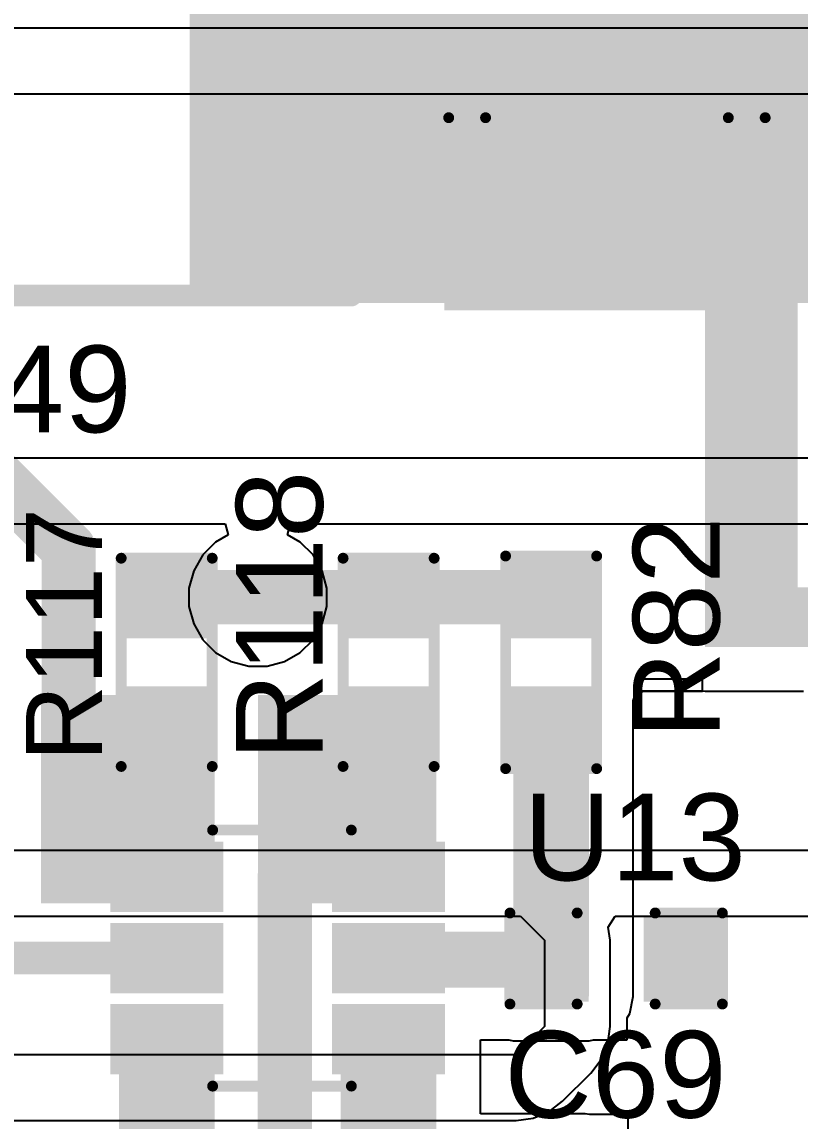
# Model space of a CAD drawing. Header units: millimetres. Extents: x -3 to 5437, y -3 to 5435.
# Drawn here: x 21.41 to 30.53, y 8.19 to 21.06 of the extents above; entities that cross this region are included whole.
import ezdxf

# ---------------------------------------------------------------- set-up
doc = ezdxf.new("R2010")
doc.units = ezdxf.units.MM
for name, color, linetype in [('BottomLayer', 5, 'Continuous'), ('BottomSolder', 6, 'Continuous'), ('TopLayer', 1, 'Continuous'), ('TopOverlay', 2, 'Continuous'), ('TopPaste', 8, 'Continuous'), ('TopSolder', 216, 'Continuous'), ('ViaHoleLayer', 16, 'Continuous')]:
    doc.layers.add(name, color=color, linetype=linetype)
doc.styles.add('Arial', font='', dxfattribs={"height": 0.2})
doc.styles.get('Arial').set_extended_font_data('Arial')

# ---------------------------------------------------------------- blocks, each defined once
blk = doc.blocks.new('RES_2512_124')
at = {"layer": 'TopLayer'}
for points in [[(-4.05, 1.7), (-2.45, 1.7), (-2.45, -1.7), (-4.05, -1.7)], [(2.45, 1.7), (4.05, 1.7), (4.05, -1.7), (2.45, -1.7)]]:
    blk.add_hatch(color=1, dxfattribs=at).paths.add_polyline_path(points)
at = {"layer": 'TopPaste'}
for points in [[(-4.05, 1.7), (-2.45, 1.7), (-2.45, -1.7), (-4.05, -1.7)], [(2.45, 1.7), (4.05, 1.7), (4.05, -1.7), (2.45, -1.7)]]:
    blk.add_hatch(color=8, dxfattribs=at).paths.add_polyline_path(points)
at = {"layer": 'TopSolder'}
for points in [[(-4.152, 1.802), (-2.348, 1.802), (-2.348, -1.802), (-4.152, -1.802)], [(2.348, 1.802), (4.152, 1.802), (4.152, -1.802), (2.348, -1.802)]]:
    blk.add_hatch(color=216, dxfattribs=at).paths.add_polyline_path(points)
at = {"layer": 'TopOverlay', "const_width": 0.254}
for points in [[(4.237, 1.854), (-4.242, 1.854)], [(-4.242, 1.854), (-4.242, -1.854)], [(4.237, 1.854), (4.237, -1.854)], [(4.237, -1.854), (-4.242, -1.854)]]:
    blk.add_lwpolyline(points, dxfattribs=at)
at = {"layer": 'TopOverlay', "const_width": 0.127}
for points in [[(-4.305, 1.854, 1), (-4.178, 1.854, 1)], [(-4.305, 1.854, 1), (-4.178, 1.854, 1)], [(4.173, 1.854, 1), (4.3, 1.854, 1)], [(4.173, 1.854, 1), (4.3, 1.854, 1)], [(-4.305, -1.854, 1), (-4.178, -1.854, 1)], [(-4.305, -1.854, 1), (-4.178, -1.854, 1)], [(4.173, -1.854, 1), (4.3, -1.854, 1)], [(4.173, -1.854, 1), (4.3, -1.854, 1)]]:
    blk.add_lwpolyline(points, format="xyb", close=True, dxfattribs=at)
blk = doc.blocks.new('R___0603_251')
at = {"layer": 'TopLayer'}
for points in [[(-0.381, 0.4445), (-0.381, -0.4445), (-1.143, -0.4445), (-1.143, 0.4445)], [(1.143, 0.4445), (1.143, -0.4445), (0.381, -0.4445), (0.381, 0.4445)]]:
    blk.add_hatch(color=1, dxfattribs=at).paths.add_polyline_path(points)
at = {"layer": 'TopPaste'}
for points in [[(-0.381, 0.4445), (-0.381, -0.4445), (-1.143, -0.4445), (-1.143, 0.4445)], [(1.143, 0.4445), (1.143, -0.4445), (0.381, -0.4445), (0.381, 0.4445)]]:
    blk.add_hatch(color=8, dxfattribs=at).paths.add_polyline_path(points)
at = {"layer": 'TopSolder'}
for points in [[(-0.2794, 0.5461), (-0.2794, -0.5461), (-1.2446, -0.5461), (-1.2446, 0.5461)], [(1.2446, 0.5461), (1.2446, -0.5461), (0.2794, -0.5461), (0.2794, 0.5461)]]:
    blk.add_hatch(color=216, dxfattribs=at).paths.add_polyline_path(points)
at = {"layer": 'TopOverlay', "const_width": 0.127}
for points in [[(1.2192, 0.5334), (-1.2192, 0.5334)], [(-1.2192, -0.5334), (-1.2192, 0.5334)], [(1.2192, -0.5334), (1.2192, 0.5334)], [(1.2192, -0.5334), (-1.2192, -0.5334)]]:
    blk.add_lwpolyline(points, dxfattribs=at)
at = {"layer": 'TopOverlay', "const_width": 0.0635}
for points in [[(-1.25095, 0.5334, 1), (-1.18745, 0.5334, 1)], [(-1.25095, 0.5334, 1), (-1.18745, 0.5334, 1)], [(1.18745, 0.5334, 1), (1.25095, 0.5334, 1)], [(1.18745, 0.5334, 1), (1.25095, 0.5334, 1)], [(-1.25095, -0.5334, 1), (-1.18745, -0.5334, 1)], [(-1.25095, -0.5334, 1), (-1.18745, -0.5334, 1)], [(1.18745, -0.5334, 1), (1.25095, -0.5334, 1)], [(1.18745, -0.5334, 1), (1.25095, -0.5334, 1)]]:
    blk.add_lwpolyline(points, format="xyb", close=True, dxfattribs=at)
blk = doc.blocks.new('R___0603_252')
at = {"layer": 'TopLayer'}
for points in [[(-0.381, 0.4445), (-0.381, -0.4445), (-1.143, -0.4445), (-1.143, 0.4445)], [(1.143, 0.4445), (1.143, -0.4445), (0.381, -0.4445), (0.381, 0.4445)]]:
    blk.add_hatch(color=1, dxfattribs=at).paths.add_polyline_path(points)
at = {"layer": 'TopPaste'}
for points in [[(-0.381, 0.4445), (-0.381, -0.4445), (-1.143, -0.4445), (-1.143, 0.4445)], [(1.143, 0.4445), (1.143, -0.4445), (0.381, -0.4445), (0.381, 0.4445)]]:
    blk.add_hatch(color=8, dxfattribs=at).paths.add_polyline_path(points)
at = {"layer": 'TopSolder'}
for points in [[(-0.2794, 0.5461), (-0.2794, -0.5461), (-1.2446, -0.5461), (-1.2446, 0.5461)], [(1.2446, 0.5461), (1.2446, -0.5461), (0.2794, -0.5461), (0.2794, 0.5461)]]:
    blk.add_hatch(color=216, dxfattribs=at).paths.add_polyline_path(points)
at = {"layer": 'TopOverlay', "const_width": 0.127}
for points in [[(1.2192, 0.5334), (-1.2192, 0.5334)], [(-1.2192, -0.5334), (-1.2192, 0.5334)], [(1.2192, -0.5334), (1.2192, 0.5334)], [(1.2192, -0.5334), (-1.2192, -0.5334)]]:
    blk.add_lwpolyline(points, dxfattribs=at)
at = {"layer": 'TopOverlay', "const_width": 0.0635}
for points in [[(-1.25095, 0.5334, 1), (-1.18745, 0.5334, 1)], [(-1.25095, 0.5334, 1), (-1.18745, 0.5334, 1)], [(1.18745, 0.5334, 1), (1.25095, 0.5334, 1)], [(1.18745, 0.5334, 1), (1.25095, 0.5334, 1)], [(-1.25095, -0.5334, 1), (-1.18745, -0.5334, 1)], [(-1.25095, -0.5334, 1), (-1.18745, -0.5334, 1)], [(1.18745, -0.5334, 1), (1.25095, -0.5334, 1)], [(1.18745, -0.5334, 1), (1.25095, -0.5334, 1)]]:
    blk.add_lwpolyline(points, format="xyb", close=True, dxfattribs=at)
blk = doc.blocks.new('SMB_266')
at = {"layer": 'TopLayer'}
for points in [[(-3.4, 1.15), (-0.9, 1.15), (-0.9, -1.15), (-3.4, -1.15)], [(0.9, 1.15), (3.4, 1.15), (3.4, -1.15), (0.9, -1.15)]]:
    blk.add_hatch(color=1, dxfattribs=at).paths.add_polyline_path(points)
at = {"layer": 'TopOverlay'}
for points in [[(-4.416, -1.295), (-3.451, -1.295), (-3.451, 1.905), (-4.416, 1.905)], [(-4.01, 1.245), (-2.155, 1.245), (-2.155, 1.905), (-4.01, 1.905)], [(-4.416, -1.905), (-2.155, -1.905), (-2.155, -1.245), (-4.416, -1.245)]]:
    blk.add_hatch(color=2, dxfattribs=at).paths.add_polyline_path(points)
at = {"layer": 'TopPaste'}
for points in [[(-3.4, 1.15), (-0.9, 1.15), (-0.9, -1.15), (-3.4, -1.15)], [(0.9, 1.15), (3.4, 1.15), (3.4, -1.15), (0.9, -1.15)]]:
    blk.add_hatch(color=8, dxfattribs=at).paths.add_polyline_path(points)
at = {"layer": 'TopSolder'}
for points in [[(-3.502, 1.252), (-0.798, 1.252), (-0.798, -1.252), (-3.502, -1.252)], [(0.798, 1.252), (3.502, 1.252), (3.502, -1.252), (0.798, -1.252)]]:
    blk.add_hatch(color=216, dxfattribs=at).paths.add_polyline_path(points)
at = {"layer": 'TopOverlay', "const_width": 0.127}
for points in [[(-2.159, 1.854), (-2.159, 1.422)], [(-2.159, 1.854), (2.261, 1.854)], [(2.268, 1.854), (2.268, 1.422)], [(-2.159, -1.422), (-2.159, -1.854)], [(2.268, -1.422), (2.268, -1.854)], [(-2.159, -1.854), (2.261, -1.854)]]:
    blk.add_lwpolyline(points, dxfattribs=at)
at = {"layer": 'TopOverlay', "const_width": 0.0635}
for points in [[(-2.191, 1.854, 1), (-2.127, 1.854, 1)], [(-2.191, 1.854, 1), (-2.127, 1.854, 1)], [(2.229, 1.854, 1), (2.292, 1.854, 1)], [(2.236, 1.854, 1), (2.3, 1.854, 1)], [(-2.191, 1.422, 1), (-2.127, 1.422, 1)], [(2.236, 1.422, 1), (2.3, 1.422, 1)], [(-2.191, -1.422, 1), (-2.127, -1.422, 1)], [(2.236, -1.422, 1), (2.3, -1.422, 1)], [(-2.191, -1.854, 1), (-2.127, -1.854, 1)], [(-2.191, -1.854, 1), (-2.127, -1.854, 1)], [(2.229, -1.854, 1), (2.292, -1.854, 1)], [(2.236, -1.854, 1), (2.3, -1.854, 1)]]:
    blk.add_lwpolyline(points, format="xyb", close=True, dxfattribs=at)
blk = doc.blocks.new('SOT_23_6_285')
at = {"layer": 'TopLayer'}
for points in [[(-1.86, 1.26), (-0.74, 1.26), (-0.74, 0.64), (-1.86, 0.64)], [(0.74, 1.26), (1.86, 1.26), (1.86, 0.64), (0.74, 0.64)], [(-1.86, 0.31), (-0.74, 0.31), (-0.74, -0.31), (-1.86, -0.31)], [(0.74, 0.31), (1.86, 0.31), (1.86, -0.31), (0.74, -0.31)], [(-1.86, -0.64), (-0.74, -0.64), (-0.74, -1.26), (-1.86, -1.26)], [(0.74, -0.64), (1.86, -0.64), (1.86, -1.26), (0.74, -1.26)]]:
    blk.add_hatch(color=1, dxfattribs=at).paths.add_polyline_path(points)
at = {"layer": 'TopPaste'}
for points in [[(-1.86, 1.26), (-0.74, 1.26), (-0.74, 0.64), (-1.86, 0.64)], [(0.74, 1.26), (1.86, 1.26), (1.86, 0.64), (0.74, 0.64)], [(-1.86, 0.31), (-0.74, 0.31), (-0.74, -0.31), (-1.86, -0.31)], [(0.74, 0.31), (1.86, 0.31), (1.86, -0.31), (0.74, -0.31)], [(-1.86, -0.64), (-0.74, -0.64), (-0.74, -1.26), (-1.86, -1.26)], [(0.74, -0.64), (1.86, -0.64), (1.86, -1.26), (0.74, -1.26)]]:
    blk.add_hatch(color=8, dxfattribs=at).paths.add_polyline_path(points)
at = {"layer": 'TopSolder'}
for points in [[(-1.962, 1.362), (-0.638, 1.362), (-0.638, 0.538), (-1.962, 0.538)], [(0.638, 1.362), (1.962, 1.362), (1.962, 0.538), (0.638, 0.538)], [(-1.962, 0.412), (-0.638, 0.412), (-0.638, -0.412), (-1.962, -0.412)], [(0.638, 0.412), (1.962, 0.412), (1.962, -0.412), (0.638, -0.412)], [(-1.962, -0.538), (-0.638, -0.538), (-0.638, -1.362), (-1.962, -1.362)], [(0.638, -0.538), (1.962, -0.538), (1.962, -1.362), (0.638, -1.362)]]:
    blk.add_hatch(color=216, dxfattribs=at).paths.add_polyline_path(points)
at = {"layer": 'TopOverlay'}
for points, const_width in [([(-1.372, 1.6, 1), (-1.575, 1.6, 1)], 0.254), ([(-1.638, 1.6, 1), (-1.511, 1.6, 1)], 0.127), ([(-1.435, 1.6, 1), (-1.308, 1.6, 1)], 0.127), ([(-0.794, 1.499, 1), (-0.73, 1.499, 1)], 0.0635), ([(0.832, 1.499, 1), (0.895, 1.499, 1)], 0.0635), ([(-0.794, -1.499, 1), (-0.73, -1.499, 1)], 0.0635), ([(0.832, -1.499, 1), (0.895, -1.499, 1)], 0.0635)]:
    blk.add_lwpolyline(points, format="xyb", close=True, dxfattribs=dict(at, const_width=const_width))
at = {"layer": 'TopOverlay', "const_width": 0.127}
for points in [[(-0.762, 1.499), (0.864, 1.499)], [(-0.762, -1.499), (0.864, -1.499)]]:
    blk.add_lwpolyline(points, dxfattribs=at)
blk = doc.blocks.new('RES_0603_312')
at = {"layer": 'TopLayer'}
for points in [[(-0.381, 0.4445), (-0.381, -0.4445), (-1.143, -0.4445), (-1.143, 0.4445)], [(1.143, 0.4445), (1.143, -0.4445), (0.381, -0.4445), (0.381, 0.4445)]]:
    blk.add_hatch(color=1, dxfattribs=at).paths.add_polyline_path(points)
at = {"layer": 'TopPaste'}
for points in [[(-0.381, 0.4445), (-0.381, -0.4445), (-1.143, -0.4445), (-1.143, 0.4445)], [(1.143, 0.4445), (1.143, -0.4445), (0.381, -0.4445), (0.381, 0.4445)]]:
    blk.add_hatch(color=8, dxfattribs=at).paths.add_polyline_path(points)
at = {"layer": 'TopSolder'}
for points in [[(-0.2794, 0.5461), (-0.2794, -0.5461), (-1.2446, -0.5461), (-1.2446, 0.5461)], [(1.2446, 0.5461), (1.2446, -0.5461), (0.2794, -0.5461), (0.2794, 0.5461)]]:
    blk.add_hatch(color=216, dxfattribs=at).paths.add_polyline_path(points)
at = {"layer": 'TopOverlay', "const_width": 0.127}
for points in [[(-1.2446, 0.5334), (1.2446, 0.5334)], [(-1.2446, 0.5334), (-1.2446, -0.5334)], [(1.2446, 0.5334), (1.2446, -0.5334)], [(-1.2446, -0.5334), (1.2446, -0.5334)]]:
    blk.add_lwpolyline(points, dxfattribs=at)
at = {"layer": 'TopOverlay', "const_width": 0.0635}
for points in [[(-1.27635, 0.5334, 1), (-1.21285, 0.5334, 1)], [(-1.27635, 0.5334, 1), (-1.21285, 0.5334, 1)], [(1.21285, 0.5334, 1), (1.27635, 0.5334, 1)], [(1.21285, 0.5334, 1), (1.27635, 0.5334, 1)], [(-1.27635, -0.5334, 1), (-1.21285, -0.5334, 1)], [(-1.27635, -0.5334, 1), (-1.21285, -0.5334, 1)], [(1.21285, -0.5334, 1), (1.27635, -0.5334, 1)], [(1.21285, -0.5334, 1), (1.27635, -0.5334, 1)]]:
    blk.add_lwpolyline(points, format="xyb", close=True, dxfattribs=at)
blk = doc.blocks.new('C__0603_354')
at = {"layer": 'TopLayer'}
for points in [[(-0.381, 0.445), (-0.381, -0.445), (-1.143, -0.445), (-1.143, 0.445)], [(1.143, 0.445), (1.143, -0.445), (0.381, -0.445), (0.381, 0.445)]]:
    blk.add_hatch(color=1, dxfattribs=at).paths.add_polyline_path(points)
at = {"layer": 'TopPaste'}
for points in [[(-0.381, 0.445), (-0.381, -0.445), (-1.143, -0.445), (-1.143, 0.445)], [(1.143, 0.445), (1.143, -0.445), (0.381, -0.445), (0.381, 0.445)]]:
    blk.add_hatch(color=8, dxfattribs=at).paths.add_polyline_path(points)
at = {"layer": 'TopSolder'}
for points in [[(-0.321, 0.504), (-0.321, -0.504), (-1.203, -0.504), (-1.203, 0.504)], [(1.203, 0.504), (1.203, -0.504), (0.321, -0.504), (0.321, 0.504)]]:
    blk.add_hatch(color=216, dxfattribs=at).paths.add_polyline_path(points)
at = {"layer": 'TopOverlay', "const_width": 0.127}
for points in [[(-1.245, -0.533), (-1.245, 0.533)], [(-1.245, 0.533), (-0.457, 0.533)], [(0.457, 0.533), (1.245, 0.533)], [(1.245, -0.533), (1.245, 0.533)], [(-1.245, -0.533), (-0.457, -0.533)], [(0.457, -0.533), (1.245, -0.533)]]:
    blk.add_lwpolyline(points, dxfattribs=at)
at = {"layer": 'TopOverlay', "const_width": 0.0635}
for points in [[(-1.276, 0.533, 1), (-1.213, 0.533, 1)], [(-1.276, 0.533, 1), (-1.213, 0.533, 1)], [(-0.489, 0.533, 1), (-0.425, 0.533, 1)], [(0.425, 0.533, 1), (0.489, 0.533, 1)], [(1.213, 0.533, 1), (1.276, 0.533, 1)], [(1.213, 0.533, 1), (1.276, 0.533, 1)], [(-1.276, -0.533, 1), (-1.213, -0.533, 1)], [(-1.276, -0.533, 1), (-1.213, -0.533, 1)], [(-0.489, -0.533, 1), (-0.425, -0.533, 1)], [(0.425, -0.533, 1), (0.489, -0.533, 1)], [(1.213, -0.533, 1), (1.276, -0.533, 1)], [(1.213, -0.533, 1), (1.276, -0.533, 1)]]:
    blk.add_lwpolyline(points, format="xyb", close=True, dxfattribs=at)

msp = doc.modelspace()

# ---------------------------------------------------------------- hatches: boundary and pattern name
at = {"layer": 'BottomLayer'}
h = msp.add_hatch(color=5, dxfattribs=at)
edge = h.paths.add_edge_path()
edge.add_arc((24.177, 14.325), 0.3, 0, 360)
h = msp.add_hatch(color=5, dxfattribs=at)
edge = h.paths.add_edge_path()
edge.add_arc((26.819, 10.085), 0.3, 0, 360)
at = {"layer": 'BottomSolder'}
h = msp.add_hatch(color=6, dxfattribs=at)
edge = h.paths.add_edge_path()
edge.add_arc((24.177, 14.325), 0.15, 0, 360)
h = msp.add_hatch(color=6, dxfattribs=at)
edge = h.paths.add_edge_path()
edge.add_arc((26.819, 10.085), 0.15, 0, 360)
at = {"layer": 'TopLayer'}
for points in [[(23.478, 17.769), (32.611, 17.769), (32.611, 21.411), (23.478, 21.411)], [(29.417, 13.742), (30.502, 13.742), (30.502, 18.339), (29.417, 18.339)], [(29.417, 13.742), (31.597, 13.742), (31.597, 14.441), (29.417, 14.441)], [(23.669, 13.182), (21.637, 13.182), (21.637, 10.74), (23.669, 10.74)], [(26.269, 13.182), (24.177, 13.182), (24.177, 10.74), (26.269, 10.74)], [(28.058, 13.182), (27.169, 13.182), (27.169, 9.651), (28.058, 9.651)], [(28.058, 10.41), (25.149, 10.41), (25.149, 9.754), (28.058, 9.754)], [(23.669, 9.46), (22.549, 9.46), (22.549, 6.997), (23.669, 6.997)], [(25.149, 6.997), (26.269, 6.997), (26.269, 9.46), (25.149, 9.46)]]:
    msp.add_hatch(color=1, dxfattribs=at).paths.add_polyline_path(points)
h = msp.add_hatch(color=1, dxfattribs=at)
edge = h.paths.add_edge_path()
edge.add_arc((24.177, 14.325), 0.3, 0, 360)
h = msp.add_hatch(color=1, dxfattribs=at)
edge = h.paths.add_edge_path()
edge.add_arc((26.819, 10.085), 0.3, 0, 360)
at = {"layer": 'TopSolder'}
h = msp.add_hatch(color=216, dxfattribs=at)
edge = h.paths.add_edge_path()
edge.add_arc((24.177, 14.325), 0.15, 0, 360)
h = msp.add_hatch(color=216, dxfattribs=at)
edge = h.paths.add_edge_path()
edge.add_arc((26.819, 10.085), 0.15, 0, 360)
at = {"layer": 'ViaHoleLayer'}
h = msp.add_hatch(color=16, dxfattribs=at)
edge = h.paths.add_edge_path()
edge.add_arc((24.177, 14.325), 0.15, 0, 360)
h = msp.add_hatch(color=16, dxfattribs=at)
edge = h.paths.add_edge_path()
edge.add_arc((26.819, 10.085), 0.15, 0, 360)

# ---------------------------------------------------------------- linework, layer by layer
at = {"layer": 'BottomLayer'}
for p, q in [((41.894, 20.987), (15.558, 20.987)), ((15.608, 20.218), (42.264, 20.218)), ((33.425, 15.952), (15.682, 15.952)), ((20.414, 15.183), (23.795, 15.183)), ((23.829, 15.056), (23.681, 14.971)), ((23.795, 15.183), (23.829, 15.056)), ((24.526, 15.056), (24.56, 15.183)), ((24.674, 14.971), (24.526, 15.056)), ((24.56, 15.183), (33.424, 15.183)), ((23.681, 14.971), (23.531, 14.821)), ((24.824, 14.821), (24.674, 14.971)), ((23.531, 14.821), (23.425, 14.636)), ((24.93, 14.636), (24.824, 14.821)), ((23.425, 14.636), (23.369, 14.431)), ((24.985, 14.431), (24.93, 14.636)), ((23.369, 14.431), (23.369, 14.218)), ((24.985, 14.218), (24.985, 14.431)), ((23.369, 14.218), (23.425, 14.013)), ((24.93, 14.013), (24.985, 14.218)), ((23.425, 14.013), (23.531, 13.828)), ((24.824, 13.828), (24.93, 14.013)), ((23.531, 13.828), (23.681, 13.678)), ((24.674, 13.678), (24.824, 13.828)), ((23.681, 13.678), (23.866, 13.572)), ((24.489, 13.572), (24.674, 13.678)), ((23.866, 13.572), (24.071, 13.517)), ((24.071, 13.517), (24.284, 13.517)), ((24.284, 13.517), (24.489, 13.572)), ((38.792, 11.36), (20.183, 11.36)), ((20.186, 10.591), (27.254, 10.591)), ((27.254, 10.591), (27.535, 10.31)), ((28.283, 10.464), (28.365, 10.591)), ((28.365, 10.591), (38.792, 10.591)), ((28.304, 10.31), (28.283, 10.464)), ((27.535, 10.31), (27.535, 9.298)), ((28.304, 9.298), (28.304, 10.31)), ((27.535, 9.298), (27.203, 8.966)), ((28.277, 9.099), (28.304, 9.298)), ((28.201, 8.914), (28.277, 9.099)), ((27.203, 8.966), (16.275, 8.966)), ((28.079, 8.754), (28.201, 8.914)), ((27.747, 8.423), (28.079, 8.754)), ((27.588, 8.301), (27.747, 8.423)), ((27.747, 8.423), (27.747, 8.423)), ((27.402, 8.224), (27.588, 8.301)), ((16.275, 8.198), (27.203, 8.198)), ((27.203, 8.198), (27.402, 8.224))]:
    msp.add_line(p, q, dxfattribs=at)
at = {"layer": 'TopLayer'}
for p, q in [((28.611, 13.224), (28.611, 13.371)), ((28.611, 13.371), (29.383, 13.371)), ((29.383, 13.371), (29.383, 13.224)), ((28.576, 13.112), (28.6, 13.19)), ((28.6, 13.19), (28.697, 13.224)), ((29.383, 13.224), (28.611, 13.224)), ((28.697, 13.224), (29.383, 13.224)), ((29.383, 13.224), (29.39, 13.23)), ((29.383, 13.224), (29.383, 13.224)), ((29.39, 13.23), (29.417, 13.224)), ((29.417, 13.224), (30.571, 13.224)), ((28.576, 9.651), (28.576, 13.112)), ((28.536, 9.453), (28.576, 9.651)), ((28.502, 9.402), (28.536, 9.453)), ((28.502, 9.143), (28.502, 9.402)), ((26.787, 8.277), (26.787, 9.143)), ((26.787, 9.143), (27.119, 9.143)), ((27.119, 9.143), (27.169, 9.133)), ((28.058, 9.133), (28.108, 9.143)), ((28.108, 9.143), (28.502, 9.143)), ((27.169, 9.133), (28.058, 9.133)), ((28.013, 8.277), (26.787, 8.277)), ((28.063, 8.267), (28.013, 8.277)), ((28.515, 8.267), (28.063, 8.267)), ((28.515, 7.838), (28.515, 8.267))]:
    msp.add_line(p, q, dxfattribs=at)
for points, const_width in [([(20.901, 15.952), (21.96, 14.893)], 0.635), ([(21.96, 12.654), (21.96, 14.893)], 0.635), ([(23.109, 14.325), (24.177, 14.325)], 0.635), ([(24.177, 14.325), (25.709, 14.325)], 0.635), ([(25.709, 14.325), (27.613, 14.325)], 0.635), ([(21.96, 12.654), (22.653, 11.961)], 0.635), ([(25.223, 11.786), (25.223, 11.961)], 0.635), ([(24.492, 11.054), (25.223, 11.786)], 0.635), ([(24.492, 4.001), (24.492, 11.054)], 0.635), ([(22.189, 11.039), (23.098, 11.039)], 0.508), ([(23.098, 11.039), (23.109, 11.05)], 0.508), ([(21.891, 10.994), (21.891, 11.01)], 0.254), ([(19.063, 10.1), (23.109, 10.1)], 0.381)]:
    msp.add_lwpolyline(points, dxfattribs=dict(at, const_width=const_width))
for points, const_width in [([(21.801, 14.893, 1), (22.119, 14.893, 1)], 0.318), ([(21.801, 14.893, 1), (22.119, 14.893, 1)], 0.318), ([(22.951, 14.325, 1), (23.268, 14.325, 1)], 0.318), ([(24.019, 14.325, 1), (24.336, 14.325, 1)], 0.318), ([(24.019, 14.325, 1), (24.336, 14.325, 1)], 0.318), ([(25.551, 14.325, 1), (25.868, 14.325, 1)], 0.318), ([(25.551, 14.325, 1), (25.868, 14.325, 1)], 0.318), ([(27.455, 14.325, 1), (27.772, 14.325, 1)], 0.318), ([(21.801, 12.654, 1), (22.119, 12.654, 1)], 0.318), ([(21.801, 12.654, 1), (22.119, 12.654, 1)], 0.318), ([(22.495, 11.961, 1), (22.812, 11.961, 1)], 0.318), ([(25.065, 11.961, 1), (25.382, 11.961, 1)], 0.318), ([(25.065, 11.786, 1), (25.382, 11.786, 1)], 0.318), ([(25.065, 11.786, 1), (25.382, 11.786, 1)], 0.318), ([(24.333, 11.054, 1), (24.651, 11.054, 1)], 0.318), ([(24.333, 11.054, 1), (24.651, 11.054, 1)], 0.318), ([(22.062, 11.039, 1), (22.316, 11.039, 1)], 0.254), ([(22.971, 11.039, 1), (23.225, 11.039, 1)], 0.254), ([(22.971, 11.039, 1), (23.225, 11.039, 1)], 0.254), ([(22.982, 11.05, 1), (23.236, 11.05, 1)], 0.254), ([(21.828, 11.01, 1), (21.955, 11.01, 1)], 0.127), ([(21.828, 10.994, 1), (21.955, 10.994, 1)], 0.127), ([(23.014, 10.1, 1), (23.205, 10.1, 1)], 0.191)]:
    msp.add_lwpolyline(points, format="xyb", close=True, dxfattribs=dict(at, const_width=const_width))

# ---------------------------------------------------------------- block references
for name, p, rotation in [('SMB_266', (28.267, 22.099), 90), ('RES_2512_124', (21.028, 19.711), 180), ('R___0603_252', (23.109, 13.563), 270), ('R___0603_251', (25.709, 13.563), 270), ('RES_0603_312', (27.613, 13.563), 90)]:
    msp.add_blockref(name, p, dxfattribs=dict(rotation=rotation))
for name, p in [('SOT_23_6_285', (24.409, 10.1)), ('C__0603_354', (28.375, 10.095))]:
    msp.add_blockref(name, p)

# ---------------------------------------------------------------- texts
at = {"layer": 'TopOverlay', "style": 'Arial'}
for s, p in [('R149', (19.305, 16.256)), ('U13', (27.291, 11.01)), ('C69', (27.065, 8.231))]:
    msp.add_text(s, height=1.016, dxfattribs=at).set_placement(p)
for s, height, p in [('R118', 1.016, (24.937, 12.414)), ('R117', 0.889, (22.35, 12.401)), ('R82', 1.016, (29.587, 12.667))]:
    msp.add_text(s, height=height, rotation=90, dxfattribs=at).set_placement(p)

doc.saveas('drawing.dxf')
